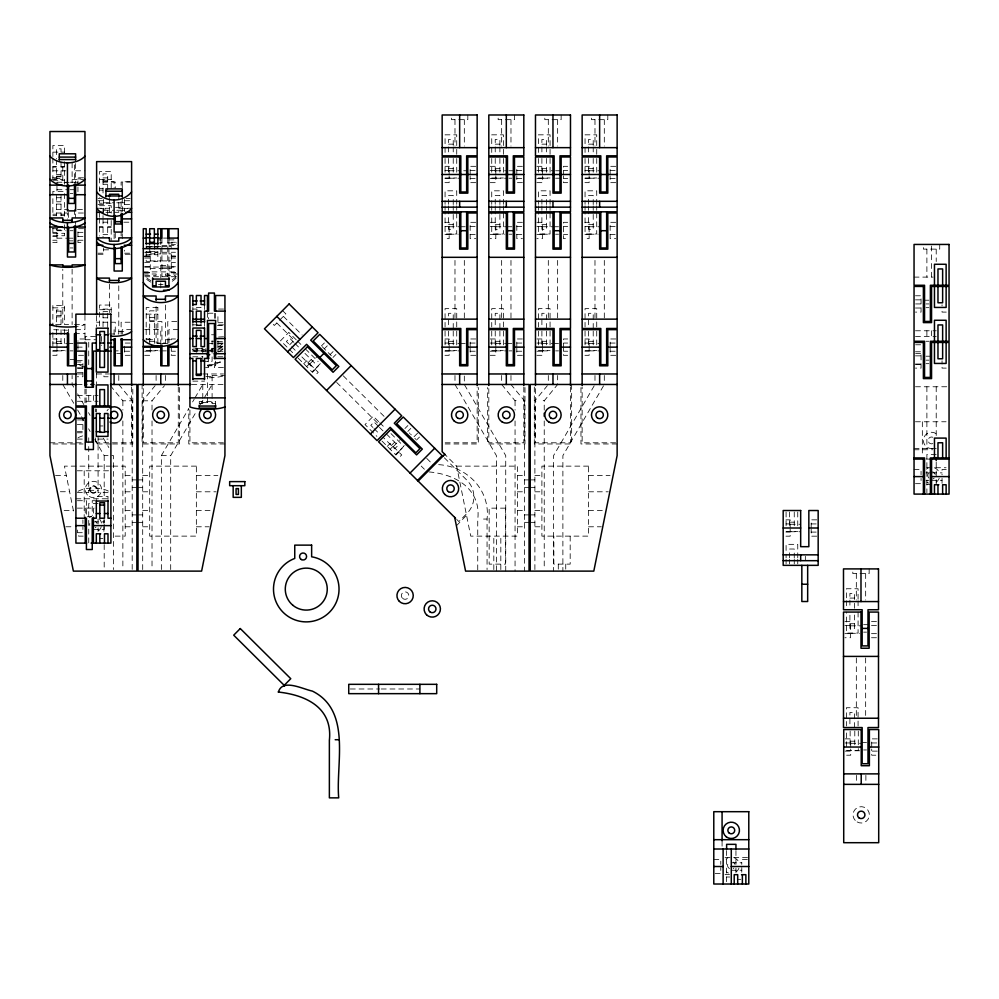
<?xml version="1.0" encoding="UTF-8"?>
<svg xmlns="http://www.w3.org/2000/svg" width="999" height="999" viewBox="0 0 999 999"><rect width="100%" height="100%" fill="white"/><g stroke="black" fill="none" stroke-linecap="round" stroke-linejoin="round"><path stroke-width="0.75" stroke-dasharray="5 3.75" d="M493.818 569.592L493.818 536.126M500.824 569.592L500.824 536.126M161.363 569.555L161.363 455.631L188.711 408.641M192.607 401.923L194.181 399.238M194.955 397.889L202.772 384.465M170.692 569.555L170.692 455.631L196.478 411.326M200.387 404.607L203.509 399.238M204.296 397.889L212.1 384.465M594.193 385.814L553.558 455.631L553.558 571.116M603.521 385.814L562.887 455.631L562.887 571.116M142.695 569.567L142.695 400.799L155.145 385.639M152.023 410.089L152.023 400.799L164.485 385.639M534.89 569.567L534.89 400.799L547.352 385.639M544.23 410.089L544.23 400.799L557.642 384.465L557.642 375.474M456.393 525.824L466.533 515.234M289.673 344.792L292.957 341.483M303.684 363.798L306.643 360.814L318.231 372.327L314.285 376.298M321.428 345.916L324.388 342.944M307.879 362.874L311.164 359.565M306.581 366.67L309.54 363.698M324.325 348.801L327.285 345.816M309.79 363.948L317.183 356.493M320.254 363.661L312.038 371.94L297.14 357.142M315.085 369.205L320.367 363.886M312.375 372.427L315.334 369.455M330.12 354.545L333.079 351.573M333.017 357.43L335.976 354.445M387.187 446.416L390.147 443.431L401.735 454.945L398.776 457.929M404.932 428.534L407.892 425.562M391.383 445.492L394.68 442.182M390.085 449.288L393.044 446.316M407.829 431.418L410.789 428.434M393.294 446.565L400.686 439.11M398.589 451.823L404.92 445.429M395.879 455.044L398.838 452.072M417.57 433.191L413.623 437.162L411.7 435.252M416.521 440.047L419.48 437.062M501.648 384.465L515.059 400.799L516.083 400.437M523.376 401.173L524.4 400.799L510.976 384.465L510.976 375.474M448.563 144.156L453.234 144.156M495.229 144.156L499.9 144.156M541.895 144.156L546.565 144.156M588.561 144.156L593.219 144.156M52.872 152.135L64.535 152.135M444.955 166.321L449.15 166.321L449.15 174.488M475.749 166.321L470.154 166.321L470.154 174.488M490.209 166.321L495.816 166.321L495.816 174.488M522.415 166.321L516.808 166.321L516.808 174.488M536.875 166.321L542.482 166.321L542.482 174.488M567.682 166.321L563.473 166.321L563.473 174.488M584.939 166.321L589.135 166.321L589.135 174.488M615.734 166.321L610.139 166.321L610.139 174.488M52.872 166.721L56.369 166.721M61.026 166.721L64.535 166.721M52.872 166.995L56.369 166.995M61.026 166.995L64.535 166.995M448.563 168.656L453.234 168.656M495.229 168.656L499.9 168.656M541.895 168.656L546.565 168.656M588.561 168.656L593.219 168.656M444.955 170.404L449.15 170.404M470.154 170.404L475.749 170.404M490.209 170.404L495.816 170.404M516.808 170.404L522.415 170.404M536.875 170.404L542.482 170.404M563.473 170.404L567.682 170.404M584.939 170.404L589.135 170.404M610.139 170.404L615.734 170.404M52.872 170.804L65.996 170.804M75.612 170.804L84.952 170.804M449.15 170.754L459.652 170.754M463.736 170.754L466.645 170.754M495.816 170.754L506.318 170.754M508.941 170.754L513.311 170.754M542.482 170.754L552.971 170.754M555.606 170.754L559.977 170.754M589.135 170.754L599.637 170.754M56.369 174.5L61.026 174.5M56.369 176.199L61.026 176.199M56.369 176.823L61.026 176.823M52.747 177.797L56.955 177.797L56.955 184.553M83.541 177.797L77.947 177.797L77.947 184.553M103.034 177.897L107.692 177.897M445.067 177.984L456.73 177.984M491.733 177.984L503.396 177.984M538.399 177.984L550.062 177.984M585.052 177.984L596.728 177.984M449.15 178.222L459.652 178.222M495.816 178.222L506.318 178.222M508.941 178.222L511.85 178.222M542.482 178.222L549.974 178.222M555.606 178.222L559.977 178.222M589.135 178.222L599.637 178.222M444.955 178.571L449.15 178.571M470.154 178.571L475.749 178.571M490.209 178.571L495.816 178.571M516.808 178.571L522.415 178.571M536.875 178.571L542.482 178.571M563.473 178.571L567.682 178.571M584.939 178.571L589.135 178.571M610.139 178.571L615.734 178.571M54.146 178.896L56.955 178.896M77.947 178.896L80.744 178.896M51.374 179.358L62.787 179.358M72.115 179.358L83.516 179.358M99.525 179.608L111.201 179.608M52.872 180.245L64.535 180.245M103.034 180.232L107.692 180.232M103.034 181.768L107.692 181.768M111.201 181.768L114.111 181.768L114.111 187.949M130.057 181.768L122.278 181.768L122.278 187.949M103.034 182.03L107.692 182.03M111.201 182.03L115.272 182.03L115.272 188.049M131.606 182.03L121.116 182.03L121.116 188.049M56.955 182.23L67.445 182.23M70.067 182.23L74.45 182.23M75.612 182.23L77.947 182.23M69.006 182.667L62.787 182.667L62.787 162.862M444.955 182.655L449.15 182.655L449.15 175.849M475.749 182.655L470.154 182.655L470.154 175.849M490.209 182.655L495.816 182.655L495.816 175.849M522.415 182.655L516.808 182.655L516.808 175.849M536.875 182.655L542.482 182.655L542.482 175.849M567.682 182.655L563.473 182.655L563.473 175.849M584.939 182.655L589.135 182.655L589.135 175.849M615.734 182.655L610.139 182.655L610.139 175.849M103.034 184.278L107.692 184.278M99.525 188.361L103.034 188.361M56.955 189.698L67.445 189.698M70.067 189.698L74.45 189.698M99.525 190.11L103.034 190.11M70.167 193.381L72.89 193.381M56.369 197.727L61.026 197.727M98.014 198.626L102.21 198.626M126.011 198.626L130.207 198.626M98.014 200.737L103.609 200.737M124.613 200.737L130.207 200.737M56.369 201.773L61.026 201.773M103.609 202.785L114.111 202.785M116.733 202.785L121.116 202.785M122.278 202.785L124.613 202.785M111.201 203.209L99.525 203.209L99.525 197.278M56.369 204.108L61.026 204.108M98.014 204.395L103.609 204.395M124.613 204.395L130.207 204.395M99.525 205.694L111.201 205.694L111.201 213.112M115.472 207.342L122.278 207.342M96.616 208.254L109.44 208.254M118.781 208.254L131.606 208.254M100.812 208.629L103.609 208.629M124.613 208.629L127.41 208.629M56.369 209.54L61.026 209.54M64.535 209.54L68.619 209.54M77.447 209.54L83.441 209.54M103.609 210.252L114.111 210.252M116.733 210.252L121.116 210.252M122.278 210.252L124.613 210.252M105.944 212.337L118.781 212.3L118.781 198.302M56.369 213.024L61.026 213.024M64.535 213.024L67.445 213.024L67.445 219.093M83.392 213.024L75.612 213.024L75.612 217.557M52.872 214.211L56.369 214.211M61.026 214.211L64.535 214.211M52.872 215.434L56.369 215.434M61.026 215.434L64.535 215.434M103.034 222.203L107.692 222.203M123.839 222.203L130.057 222.203M444.955 222.315L449.15 222.315L449.15 238.649L444.955 238.649M475.749 222.315L470.154 222.315L470.154 238.649L475.749 238.649M490.209 222.315L495.816 222.315L495.816 238.649L490.209 238.649M522.415 222.315L516.808 222.315L516.808 238.649L522.415 238.649M536.875 222.315L542.482 222.315L542.482 238.649L536.875 238.649M567.682 222.315L563.473 222.315L563.473 238.649L567.682 238.649M584.939 222.315L589.135 222.315L589.135 238.649L584.939 238.649M615.734 222.315L610.139 222.315L610.139 238.649L615.734 238.649M448.563 224.65L453.234 224.65M495.229 224.65L499.9 224.65M541.895 224.65L546.565 224.65M588.561 224.65L593.219 224.65M444.955 226.398L449.15 226.398M470.154 226.398L475.749 226.398M490.209 226.398L495.816 226.398M516.808 226.398L522.415 226.398M536.875 226.398L542.482 226.398M563.473 226.398L567.682 226.398M584.939 226.398L589.135 226.398M610.139 226.398L615.734 226.398M99.525 226.873L103.034 226.873M107.692 226.873L111.201 226.873M449.15 226.748L459.652 226.748M460.814 226.748L465.197 226.748M495.816 226.748L506.318 226.748M507.48 226.748L511.85 226.748M542.482 226.748L552.971 226.748M554.145 226.748L558.516 226.748M589.135 226.748L599.637 226.748M99.525 227.135L103.034 227.135M107.692 227.135L111.201 227.135M52.747 228.684L59.478 228.796M83.541 228.684L77.947 228.684L77.947 242.62L83.541 242.62M61.026 230.007L56.369 230.007L56.369 225.499M56.955 230.719L65.946 230.719M70.067 230.719L72.989 230.719M52.747 232.342L56.955 232.342M77.947 232.342L83.541 232.342M52.872 233.304L64.535 233.304M449.15 234.216L458.154 234.216M495.816 234.216L504.82 234.216M508.941 234.216L511.85 234.216M542.482 234.216L549.974 234.216M555.606 234.216L558.516 234.216M589.135 234.216L598.139 234.216M444.955 234.565L449.15 234.565M470.154 234.565L475.749 234.565M490.209 234.565L495.816 234.565M516.808 234.565L522.415 234.565M536.875 234.565L542.482 234.565M563.473 234.565L567.682 234.565M584.939 234.565L589.135 234.565M610.139 234.565L615.734 234.565M103.034 234.64L107.692 234.64M52.747 236.563L56.955 236.563M77.947 236.563L83.541 236.563M163.499 238.087L168.943 238.087M56.955 238.187L67.445 238.187M68.619 238.187L72.989 238.187M157.854 239.897L160.777 239.897M168.943 239.897L176.723 239.897M52.747 240.235L56.955 240.235M77.947 240.235L83.541 240.235M68.619 240.859L72.989 240.859M175.474 242.27L171.279 242.27L171.279 246.079M52.747 242.62L56.955 242.62L56.955 228.684M159.216 242.919L161.938 242.919M167.77 242.919L176.773 242.919M171.279 244.38L175.474 244.38M161.938 245.629L167.77 245.629M168.943 245.629L178.272 245.629M160.777 246.428L146.191 246.491L149.688 246.503M161.938 246.428L167.77 246.428M168.943 246.428L171.279 246.428L171.279 247.44M154.358 246.503L157.854 246.503M149.688 246.815L154.358 246.815M146.191 247.103L149.688 247.103M154.358 247.103L157.854 247.103M70.167 247.952L72.89 247.952M103.609 249.837L111.114 249.837M149.688 251.448L154.358 251.448M146.191 251.935L149.688 251.935M154.358 251.935L157.854 251.935M144.68 252.272L150.275 252.272M161.938 252.272L167.77 252.272M171.279 252.272L175.474 252.272M146.191 252.535L157.854 252.535M98.014 253.184L103.609 253.184M124.613 253.184L130.207 253.184M150.275 253.883L160.777 253.883M161.938 253.883L167.77 253.883M168.943 253.883L171.279 253.883M98.014 254.27L103.609 254.27L103.609 248.227M130.207 254.27L124.613 254.27L124.613 250.187M146.191 254.745L157.854 254.745M144.68 255.931L150.275 255.931M171.279 255.931L175.474 255.931M144.68 256.481L150.275 256.481M171.279 256.481L175.474 256.481M144.68 256.755L150.275 256.755M171.279 256.755L175.474 256.755M144.68 258.042L150.275 258.042M171.279 258.042L175.474 258.042M150.275 260.914L160.777 260.914M161.938 260.914L167.77 260.914M168.943 260.914L171.279 260.914M144.68 262.537L150.275 262.537M171.279 262.537L175.474 262.537M160.777 265.472L168.943 265.472M144.68 266.758L150.275 266.758M171.279 266.758L175.474 266.758M144.73 267.058L160.777 267.058M161.938 267.058L167.77 267.058M168.943 267.058L176.723 267.058M150.275 268.381L160.777 268.381M161.938 268.381L167.77 268.381M168.943 268.381L171.279 268.381M143.282 271.89L176.773 271.89M144.68 272.54L150.275 272.54M171.279 272.54L175.474 272.54M144.68 272.814L150.275 272.814L150.275 251.011M175.474 272.814L171.279 272.814L171.279 251.011M143.282 274.001L156.106 274.001L156.106 278.509M178.272 274.001L165.447 274.001L165.447 278.509M144.705 275.512L156.106 275.512M165.447 275.512L175.424 275.512M144.83 276.723L176.773 276.723M914.048 277.11L933.103 277.11M915.459 295.779L921.053 295.779L921.053 312.1L915.459 312.1M915.459 299.862L921.053 299.862M924.55 300.212L928.933 300.212M915.608 303.933L921.827 303.933M926.011 303.933L928.933 303.933M196.353 307.542L201.024 307.542L201.024 304.533M926.011 307.667L928.933 307.667M52.872 307.842L64.535 307.842M915.459 308.017L921.053 308.017M192.745 309.053L196.94 309.053L196.94 309.877M223.539 309.053L217.932 309.053L217.932 309.877M99.525 309.715L111.201 309.715M56.369 311.139L61.026 311.139M103.034 311.426L107.692 311.426M946.253 312.1L942.045 312.1L942.045 309.715M212.974 313.211L208.604 313.211L208.604 318.806M146.191 314.148L157.854 314.148M56.369 315.647L61.026 315.647M56.369 316.858L61.026 316.858M149.688 317.445L154.358 317.445M103.034 317.794L107.692 317.794M149.688 320.741L154.358 320.741M149.688 321.566L154.358 321.566M157.854 321.566L161.938 321.566L161.938 346.316M176.773 321.566L167.77 321.566L167.77 347.14M96.616 322.227L99.525 322.227M103.034 322.227L107.692 322.227M111.201 322.227L115.272 322.227L115.272 335.352M130.107 322.227L121.116 322.227L121.116 334.153M217.932 322.714L223.539 322.714M55.657 324.625L62.787 324.625L62.787 269.168M68.619 324.575L64.535 324.575L64.535 305.419L52.872 305.419L52.872 324.575M74.45 324.575L84.952 324.625A21.066 5.457 0 0 1 77.36 326.398M192.745 324.837L196.94 324.837L196.94 324.013M223.539 324.837L217.932 324.837L217.932 313.311M196.353 325.037L201.024 325.037M196.353 325.399L201.024 325.399M217.432 325.399L223.439 325.399M75.612 329.645L84.952 329.645M131.606 329.645L122.278 329.645L122.278 334.166M144.73 329.645L160.777 329.645L160.777 344.705M178.272 329.645L168.943 329.645L168.943 343.206M217.158 329.645L223.376 329.645M915.484 330.769L936.213 330.769M118.781 331.643L127.335 331.643M74.45 333.641L84.952 333.641M109.44 333.978L118.781 333.978L118.781 284.216M211.526 334.765L214.435 334.765M95.629 336.426L85.24 336.426L85.24 340.759M915.484 336.601L936.213 336.601M223.539 336.775L217.932 337.05M52.747 338.973L56.955 338.973L56.955 347.14M84.952 338.973L77.947 338.973L77.947 341.358M146.079 338.973L150.275 338.973L150.275 343.057M175.474 338.973L171.279 338.973L171.279 343.057M444.955 338.973L449.15 338.973L449.15 347.14M475.749 338.973L470.154 338.973L470.154 347.14M490.209 338.973L495.816 338.973L495.816 347.14M522.415 338.973L516.808 338.973L516.808 347.14M536.875 338.973L542.482 338.973L542.482 347.14M567.682 338.973L563.473 338.973L563.473 347.14M584.939 338.973L589.135 338.973L589.135 347.14M615.734 338.973L610.139 338.973L610.139 347.14M85.24 339.722L95.629 339.722M147.552 339.71L156.106 339.71M165.447 339.71L174.001 339.71M56.369 341.308L61.026 341.308M149.688 341.308L154.358 341.308M211.526 341.208L214.435 341.208M448.563 341.308L453.234 341.308M495.229 341.308L499.9 341.308M541.895 341.308L546.565 341.308M588.561 341.308L593.219 341.308M926.011 341.271L928.933 341.271M217.432 341.433L223.439 341.433M52.747 343.057L56.955 343.057M130.207 343.057L124.613 343.057L124.613 347.14M217.932 343.057L223.539 343.057M444.955 343.057L449.15 343.057M470.154 343.057L475.749 343.057M490.209 343.057L495.816 343.057M516.808 343.057L522.415 343.057M536.875 343.057L542.482 343.057M563.473 343.057L567.682 343.057M584.939 343.057L589.135 343.057M610.139 343.057L615.734 343.057M56.955 343.406L67.445 343.406M68.619 343.406L72.989 343.406M157.78 343.406L160.777 343.406M161.938 343.406L167.77 343.406M208.604 343.406L212.974 343.406M449.15 343.406L459.652 343.406M460.814 343.406L465.197 343.406M495.816 343.406L506.318 343.406M507.48 343.406L511.85 343.406M542.482 343.406L552.971 343.406M554.145 343.406L558.516 343.406M589.135 343.406L599.637 343.406M217.807 343.768L223.514 343.768M915.608 344.78L921.827 344.78M217.807 346.678L223.514 346.678M77.173 347.14L84.952 347.14M217.158 347.14L223.376 347.14M196.94 348.676L205.944 348.676M211.526 348.676L214.435 348.676M192.745 349.026L196.94 349.026M217.932 349.026L223.539 349.026M52.872 350.637L64.535 350.637M146.191 350.637L157.854 350.637M192.857 350.637L205.881 350.724M207.442 350.724L215.609 350.761M445.067 350.637L456.73 350.637M491.733 350.637L503.396 350.637M538.399 350.637L550.062 350.637M585.052 350.637L596.728 350.637M56.955 350.874L65.946 350.874M70.067 350.874L72.989 350.874M115.272 350.874L118.194 350.874M150.275 350.874L159.278 350.874M161.938 350.874L166.321 350.874M196.94 350.874L207.442 350.874M208.604 350.874L212.974 350.874M449.15 350.874L459.652 350.874M495.816 350.874L506.318 350.874M508.941 350.874L511.85 350.874M542.482 350.874L549.974 350.874M555.606 350.874L558.516 350.874M589.135 350.874L599.637 350.874M52.747 351.223L56.955 351.223M124.613 351.223L130.207 351.223M144.68 351.223L150.275 351.223M171.279 351.223L175.474 351.223M192.745 351.223L196.94 351.223M217.932 351.223L223.539 351.223M444.955 351.223L449.15 351.223M470.154 351.223L475.749 351.223M490.209 351.223L495.816 351.223M516.808 351.223L522.415 351.223M536.875 351.223L542.482 351.223M563.473 351.223L567.682 351.223M584.939 351.223L589.135 351.223M610.139 351.223L615.734 351.223M915.459 351.773L921.053 351.773L921.053 368.107L915.459 368.107M116.733 353.546L121.116 353.546M915.608 353.534L921.827 353.534M52.747 355.307L56.955 355.307L56.955 347.989M83.541 355.307L77.947 355.307L77.947 352.909M130.207 355.307L124.613 355.307L124.613 347.989M144.68 355.307L150.275 355.307L150.275 347.989M175.474 355.307L171.279 355.307L171.279 347.989M444.955 355.307L449.15 355.307L449.15 347.989M475.749 355.307L470.154 355.307L470.154 347.989M490.209 355.307L495.816 355.307L495.816 347.989M522.415 355.307L516.808 355.307L516.808 347.989M536.875 355.307L542.482 355.307L542.482 347.989M567.682 355.307L563.473 355.307L563.473 347.989M584.939 355.307L589.135 355.307L589.135 347.989M615.734 355.307L610.139 355.307L610.139 347.989M915.459 355.856L921.053 355.856M926.011 356.206L930.381 356.206M192.795 356.793L202.772 356.793M217.807 356.793L223.514 356.793M70.067 359.515L74.45 359.515M926.011 360.164L928.933 360.164M77.31 360.439L82.905 360.439L82.905 376.76L77.31 376.76M202.772 361.301L212.1 361.301L212.1 340.796M75.912 362L83.029 362M215.609 362.437L223.376 362.437M926.011 363.673L928.933 363.673M915.459 364.023L921.053 364.023M77.31 364.523L82.905 364.523M208.604 364.635L214.435 364.635M915.608 364.623L923.388 364.623M205.494 367.495L208.604 367.495L208.604 358.441M223.439 367.495L214.435 367.495L214.435 358.441M77.41 367.769L83.404 367.769M946.253 368.107L942.045 368.107L942.045 365.709M77.46 368.606L83.679 368.606M77.31 372.677L82.905 372.677M77.36 373.963L83.516 373.963M96.616 373.963L109.44 373.963M202.772 373.963L223.514 373.963M212.1 375.387L224.937 375.387M108.104 376.76L103.908 376.76L103.908 372.677M205.881 376.598L212.1 376.598M192.857 381.143L204.52 381.143M77.073 384.465L87.2 384.465M191.783 384.465L224.937 384.465M915.484 386.763L946.915 386.763M77.335 395.429L98.077 395.429M110.402 385.639L122.865 400.799L132.193 400.799L132.193 569.567M142.695 400.799L152.023 400.799M77.335 401.261L98.077 401.261M202.772 402.435L212.1 402.435M199.276 403.646L202.772 403.646L202.772 381.106M215.609 403.646L212.1 403.646L212.1 373.963M77.46 419.905L85.24 419.905M915.434 421.765L946.078 421.765M77.31 424.6L82.905 424.6M99.825 425.961L102.934 425.961M77.31 431.668L82.905 431.668M77.31 432.767L82.905 432.767L82.905 418.943M77.335 439.085L83.029 439.085M98.077 439.085L108.054 439.085M49.95 442.794L84.952 442.794M223.414 442.794L189.935 442.794L189.935 409.028M445.192 442.794L477.147 442.794L477.147 386.988M615.621 442.794L582.142 442.794L582.142 386.988M52.959 443.968L83.104 443.968M111.001 443.968L95.442 443.968L95.442 437.862M112.562 443.968L132.78 443.968L132.78 384.465M224.937 443.968L188.774 443.968L188.774 408.878M445.167 443.968L478.321 443.968L478.321 387.525M617.132 443.968L580.968 443.968L580.968 384.465M914.048 448.588L936.213 448.588M914.048 449.762L932.729 449.762M936.213 454.433L926.885 454.433L926.885 492.694M94.818 439.523L104.196 455.631L113.524 455.631L113.524 569.555M161.363 455.631L170.692 455.631M926.11 459.09L928.833 459.09M111.176 466.133L64.448 466.133L73.764 512.437M112.737 466.133L125.2 466.133L125.2 536.126L112.75 536.126M456.643 466.133L517.395 466.133L517.395 536.126L470.729 536.126L456.643 466.133L444.78 454.308M926.797 467.732L946.078 467.732M914.048 469.518L921.053 469.518L921.053 474.825M946.253 469.518L942.045 469.518L942.045 474.825M77.285 470.791L109.378 470.791M926.011 472.864L930.381 472.864M931.555 472.864L942.045 472.864M55.532 475.524L66.334 475.524M125.2 475.462L132.193 475.462M142.695 475.462L149.688 475.462M196.353 475.462L217.857 475.462M517.395 475.462L524.4 475.462M534.89 475.462L541.895 475.462M588.561 475.462L610.064 475.462M132.193 479.895L136.863 479.895M138.024 479.895L142.695 479.895M524.4 479.895L529.058 479.895M530.232 479.895L534.89 479.895M926.011 480.319L928.933 480.319M931.555 480.319L942.045 480.319M915.459 483.666L921.053 483.666L921.053 478.359M926.797 484.527L929.757 484.527M132.193 487.362L136.863 487.362M138.024 487.362L142.695 487.362M524.4 487.362L529.058 487.362M530.232 487.362L534.89 487.362M88.736 490.297L98.077 490.297M60.352 491.733L69.593 491.733M125.2 491.795L132.193 491.795M142.695 491.795L149.688 491.795M196.353 491.795L216.109 491.795M517.395 491.795L524.4 491.795M534.89 491.795L541.895 491.795M588.561 491.795L608.316 491.795M77.335 492.632L88.736 492.632L88.736 436.75M108.054 492.632L98.077 492.632L98.077 436.75M75.912 498.788L110.901 498.788M77.41 500.711L86.401 500.711L86.401 515.584M95.355 500.711L92.233 500.711L92.233 515.584M98.077 503.459L88.736 503.459L88.736 543.119M77.335 508.129L94.955 508.129M64.148 510.477L73.377 510.477M125.2 510.464L132.193 510.464M142.695 510.464L149.688 510.464M196.353 510.464L212.4 510.464M517.395 510.464L524.4 510.464M534.89 510.464L541.895 510.464M588.561 510.464L604.607 510.464M132.193 514.897L136.863 514.897M138.024 514.897L142.695 514.897M524.4 514.897L529.058 514.897M530.232 514.897L534.89 514.897M87.163 516.758L91.608 516.758M483.541 519.055L487.062 519.055L487.062 569.592M785.976 519.842L790.172 519.842L790.172 528.009M816.77 519.842L811.176 519.842L811.176 528.009M93.406 521.89L103.908 521.89M789.585 522.177L794.255 522.177M132.193 522.352L136.863 522.352M138.024 522.352L142.695 522.352M524.4 522.352L529.058 522.352M530.232 522.352L534.89 522.352M785.976 523.926L790.172 523.926M811.176 523.926L816.77 523.926M790.172 524.275L800.674 524.275M65.909 526.773L73.576 526.773M125.2 526.785L132.193 526.785M142.695 526.785L149.688 526.785M196.353 526.785L209.141 526.785M517.395 526.785L524.4 526.785M534.89 526.785L541.895 526.785M588.561 526.785L601.348 526.785M93.406 529.358L103.908 529.358M786.088 531.518L797.751 531.518M790.172 531.743L800.674 531.743M785.976 532.092L790.172 532.092M811.176 532.092L816.77 532.092M77.31 532.692L82.905 532.692L82.905 526.698M83.192 536.126L78.534 536.126L77.31 530.032M785.976 536.176L790.172 536.176L790.172 529.095M816.77 536.176L811.176 536.176L811.176 529.095M99.825 538.461L102.934 538.461M849.912 598.076L854.57 598.076M844.892 621.403L850.486 621.403L850.486 637.737L844.892 637.737M871.49 621.403L877.085 621.403M849.912 623.738L854.57 623.738M863.611 624.675L867.994 624.675M844.892 625.486L850.486 625.486M871.49 625.486L877.085 625.486M850.486 625.836L860.988 625.836M863.611 632.142L866.533 632.142M850.486 633.304L859.49 633.304M844.892 633.653L850.486 633.653M871.49 633.653L877.085 633.653M871.49 637.737L877.085 637.737M350.287 688.985L379.67 688.985M381.218 688.985L419.892 688.985M845.117 738.873L850.711 738.873L850.711 748.401M877.309 738.873L871.715 738.873L871.715 748.401M850.137 741.208L854.794 741.208M862.162 742.494L866.533 742.494M845.117 742.956L850.711 742.956M871.715 742.956L877.309 742.956M850.711 743.306L861.213 743.306M863.611 749.962L866.533 749.962M859.714 750.773L850.711 750.773L850.711 749M845.117 751.123L850.711 751.123L850.711 755.207L845.117 755.207M877.309 751.123L871.715 751.123L871.715 755.207L877.309 755.207M725.037 857.641L748.788 857.641M713.786 859.44L720.791 859.44L720.791 864.397M747.389 859.44L741.782 859.44L741.782 864.397M731.28 862.786L741.782 862.786M731.28 870.241L741.782 870.241M715.184 873.588L720.791 873.588L720.791 867.594M725.037 874.45L729.495 874.45M726.623 877.01L729.732 877.01M737.699 879.345L740.808 879.345M438.648 464.647C466.883 466.271 490.447 489.872 487.05 519.055M428.996 471.928C455.919 474.225 481.456 489.06 477.734 519.667L477.734 571.116M543.206 400.437L544.23 400.799M534.89 400.799L535.926 401.173M444.318 457.779L466.983 480.294A23.327 23.327 0 0 1 467.095 513.286L458.878 521.565L456.68 519.38M409.34 432.904L409.965 433.529M410.651 434.203L411.338 434.89M414.835 438.361L415.746 439.273M322.215 346.69L327.997 352.435M328.196 352.635L331.331 355.744M282.542 310.589L285.851 313.873L274.338 325.462L271.029 322.178M426.723 458.391L433.104 464.735M283.391 316.358L302.148 334.99M343.256 375.811L386.026 418.294M390.996 433.591L403.758 446.278L395.542 454.557L380.644 439.76M296.253 339.822L288.798 332.417L280.582 340.696L288.037 348.102M297.315 340.871L302.635 346.166M305.357 348.863L318.132 361.551M378.646 421.64L373.239 416.271L365.01 424.55L376.923 436.376M379.732 422.714L385.139 428.096M421.216 466.071L424.4 469.243M276.81 322.977L294.468 340.509M336.675 382.43L378.359 423.826M386.401 433.966L397.989 445.467L394.692 448.776L383.104 437.275M293.868 342.382L289.648 338.199L286.363 341.508L290.572 345.691M294.917 343.419L300.2 348.676M304.957 353.396L314.485 362.849L311.188 366.171L299.6 354.657M378.384 426.311L374.076 422.04L370.791 425.349L373.002 427.547M379.458 427.385L384.84 432.729M291.633 346.74L295.879 350.961M374.013 428.559L379.42 433.928M289.098 349.151L293.356 353.384M118.781 384.465L132.193 400.799M454.982 384.465L496.403 455.631L496.403 571.116M73.676 387.15L72.115 384.465L72.115 375.474M77.585 393.868L83.841 404.607M88.524 412.662L90.085 415.347M103.372 438.174L108.841 447.577M62.787 384.465L73.726 403.271M77.635 409.977L80.757 415.347M81.531 416.695L83.879 420.716M88.574 428.771L90.135 431.456M942.045 304.795L942.045 305.906M942.045 360.789L942.045 364.023M942.045 478.359L942.045 483.666M939.722 244.443L939.722 249.113L923.388 249.113L923.388 244.443M936.213 249.113L936.213 261.551M936.213 386.763L936.213 436.226M936.213 462.2L936.213 483.978M931.555 246.004L931.555 277.11M931.555 330.769L931.555 336.601M926.885 249.113L926.885 277.11M926.885 330.769L926.885 336.601M926.885 386.763L926.885 448.588M922.339 421.765L922.339 455.744M871.715 749L871.715 750.773M869.155 568.906L869.155 573.576L852.821 573.576L852.821 568.906M865.883 775.374L865.883 784.365M865.658 573.576L865.658 600.024M865.658 657.954L865.658 718.231M858.291 731.043L858.291 750.536L846.628 750.536L846.628 731.043M858.079 599.238L858.079 588.748L846.403 588.748L846.403 599.238M858.079 600.736L858.079 608.241M858.079 612.075L858.079 633.066L846.403 633.066L846.403 612.075M858.079 726.036L858.079 707.729L846.403 707.729L846.403 726.036M856.543 775.374L856.543 782.866M856.33 573.576L856.33 600.024M856.33 657.954L856.33 716.683M854.794 731.031L854.794 745.878M854.57 608.279L854.57 593.406L849.912 593.406L849.912 608.279M854.57 614.984L854.57 628.408L849.912 628.408L849.912 612.075M854.57 727.559L854.57 712.399L849.912 712.399L849.912 726.061M850.137 731.031L850.137 745.878M846.403 600.736L846.403 608.241M805.344 556.306L805.344 560.676M797.751 512.012L797.751 528.508M797.751 557.842L797.751 544.343L786.088 544.343L786.088 557.842M797.751 559.34L797.751 563.848M794.255 511.975L794.255 526.848M794.255 558.054L794.255 549.013L789.585 549.013L789.585 557.917M794.255 559.403L794.255 563.886M789.585 511.975L789.585 525.362M789.585 559.403L789.585 563.886M786.088 512.012L786.088 528.508M786.088 559.34L786.088 563.848M741.782 867.594L741.782 872.289M735.951 850.574L735.951 872.339M726.623 850.574L726.623 881.68M722.077 841.183L722.077 847.164M607.804 114.985L607.804 119.655L591.47 119.655L591.47 114.985M604.308 119.655L604.308 146.104M604.308 260.402L604.308 319.143M604.308 375.474L604.308 384.465M596.728 154.321L596.728 134.828L585.052 134.828L585.052 154.321M596.728 158.491L596.728 174.987M596.728 204.32L596.728 190.821L585.052 190.821L585.052 204.32M596.728 205.819L596.728 210.314M596.728 212.987L596.728 233.978L585.052 233.978L585.052 212.987M596.728 326.948L596.728 308.641L585.052 308.641L585.052 326.948M596.728 331.144L596.728 347.64M594.979 119.655L594.979 146.104M594.979 260.402L594.979 317.595M594.979 375.474L594.979 381.468M593.219 145.429L593.219 139.485L588.561 139.485L588.561 145.429M593.219 146.915L593.219 154.333M593.219 158.441L593.219 173.314M593.219 204.52L593.219 195.479L588.561 195.479L588.561 204.395M593.219 205.881L593.219 210.352M593.219 214.435L593.219 229.308L588.561 229.308L588.561 212.987M593.219 328.471L593.219 313.311L588.561 313.311L588.561 326.973M593.219 331.094L593.219 345.966M588.561 146.915L588.561 154.333M588.561 158.441L588.561 171.828M588.561 205.881L588.561 210.352M588.561 331.094L588.561 344.493M585.052 158.491L585.052 174.987M585.052 205.819L585.052 210.314M585.052 331.144L585.052 347.64M571.64 384.465L571.64 443.968L534.315 443.968L534.315 384.465M570.479 386.988L570.479 442.794L535.476 442.794L535.476 386.988M570.179 536.126L570.179 564.123L553.846 564.123L553.846 536.126M565.734 564.123L565.734 569.717M561.138 114.985L561.138 119.655L544.805 119.655L544.805 114.985M558.291 564.123L558.291 571.116M557.642 119.655L557.642 146.104M557.642 260.402L557.642 319.143M550.062 154.321L550.062 134.828L538.399 134.828L538.399 154.321M550.062 158.491L550.062 174.987M550.062 204.32L550.062 190.821L538.399 190.821L538.399 204.32M550.062 205.819L550.062 210.314M550.062 212.987L550.062 233.978L538.399 233.978L538.399 212.987M550.062 326.948L550.062 308.641L538.399 308.641L538.399 326.948M550.062 331.144L550.062 347.64M548.314 119.655L548.314 146.104M548.314 260.402L548.314 317.595M548.314 375.474L548.314 381.468M546.565 145.429L546.565 139.485L541.895 139.485L541.895 145.429M546.565 146.915L546.565 154.333M546.565 158.441L546.565 173.314M546.565 204.52L546.565 195.479L541.895 195.479L541.895 204.395M546.565 205.881L546.565 210.352M546.565 214.435L546.565 229.308L541.895 229.308L541.895 212.987M546.565 328.471L546.565 313.311L541.895 313.311L541.895 326.973M546.565 331.094L546.565 345.966M544.23 420.929L544.23 569.567M541.895 146.915L541.895 154.333M541.895 158.441L541.895 171.828M541.895 205.881L541.895 210.352M541.895 331.094L541.895 344.493M538.399 158.491L538.399 174.987M538.399 205.819L538.399 210.314M538.399 331.144L538.399 347.64M524.975 387.525L524.975 443.968L487.649 443.968L487.649 387.525M524.4 400.799L524.4 571.116M523.813 386.988L523.813 442.794L488.811 442.794L488.811 386.988M515.059 400.799L515.059 410.089M515.059 420.929L515.059 571.116M514.485 114.985L514.485 119.655L498.151 119.655L498.151 114.985M510.976 119.655L510.976 146.104M510.976 260.402L510.976 319.143M505.731 571.116L505.731 455.631L464.323 384.465L464.323 375.474M503.396 154.321L503.396 134.828L491.733 134.828L491.733 154.321M503.396 158.491L503.396 174.987M503.396 204.32L503.396 190.821L491.733 190.821L491.733 204.32M503.396 205.819L503.396 210.314M503.396 212.987L503.396 233.978L491.733 233.978L491.733 212.987M503.396 326.948L503.396 308.641L491.733 308.641L491.733 326.948M503.396 331.144L503.396 347.64M501.648 119.655L501.648 146.104M501.648 260.402L501.648 317.595M501.648 375.474L501.648 381.468M499.9 145.429L499.9 139.485L495.229 139.485L495.229 145.429M499.9 146.915L499.9 154.333M499.9 158.441L499.9 173.314M499.9 204.52L499.9 195.479L495.229 195.479L495.229 204.395M499.9 205.881L499.9 210.352M499.9 214.435L499.9 229.308L495.229 229.308L495.229 212.987M499.9 328.471L499.9 313.311L495.229 313.311L495.229 326.973M499.9 331.094L499.9 345.966M495.229 146.915L495.229 154.333M495.229 158.441L495.229 171.828M495.229 205.881L495.229 210.352M495.229 331.094L495.229 344.493M491.733 158.491L491.733 174.987M491.733 205.819L491.733 210.314M491.733 331.144L491.733 347.64M467.819 114.985L467.819 119.655L451.486 119.655L451.486 114.985M464.323 119.655L464.323 146.104M464.323 260.402L464.323 319.143M456.73 154.321L456.73 134.828L445.067 134.828L445.067 154.321M456.73 158.491L456.73 174.987M456.73 204.32L456.73 190.821L445.067 190.821L445.067 204.32M456.73 205.819L456.73 210.314M456.73 212.987L456.73 233.978L445.067 233.978L445.067 212.987M456.73 326.948L456.73 308.641L445.067 308.641L445.067 326.948M456.73 331.144L456.73 347.64M454.982 119.655L454.982 146.104M454.982 260.402L454.982 317.595M454.982 375.474L454.982 381.468M453.234 145.429L453.234 139.485L448.563 139.485L448.563 145.429M453.234 146.915L453.234 154.333M453.234 158.441L453.234 173.314M453.234 204.52L453.234 195.479L448.563 195.479L448.563 204.395M453.234 205.881L453.234 210.352M453.234 214.435L453.234 229.308L448.563 229.308L448.563 212.987M453.234 328.471L453.234 313.311L448.563 313.311L448.563 326.973M453.234 331.094L453.234 345.966M448.563 146.915L448.563 154.333M448.563 158.441L448.563 171.828M448.563 205.881L448.563 210.352M448.563 331.094L448.563 344.493M445.067 158.491L445.067 174.987M445.067 205.819L445.067 210.314M445.067 331.144L445.067 347.64M217.932 340.859L217.932 352.01M215.609 313.311L215.609 318.706M215.609 361.139L215.609 365.809L207.442 365.809L207.442 361.139M215.609 406.031L215.609 401.523L199.276 401.523L199.276 406.031M214.435 313.336L214.435 321.253M207.442 312.412L207.442 318.706M207.442 373.963L207.442 395.829M207.442 397.34L207.442 404.845M204.52 304.533L204.52 309.965M204.52 322.839L204.52 326.286M202.772 347.802L202.772 359.852M201.024 320.991L201.024 325.986M196.94 347.989L196.94 352.01M196.353 322.789L196.353 325.986M192.857 306.955L192.857 309.965M192.857 322.839L192.857 326.286M179.445 387.525L179.445 443.968L142.108 443.968L142.108 384.465M178.272 386.988L178.272 442.794L143.282 442.794L143.282 386.988M168.943 239.485L168.943 277.847M167.77 238.087L167.77 276.86M165.447 305.045L165.447 343.019L156.106 343.019L156.106 305.045M165.447 375.474L165.447 384.465M161.938 238.087L161.938 276.86M160.777 239.485L160.777 277.847M160.777 282.892L160.777 290.06M157.854 242.919L157.854 261.351L146.191 261.351L146.191 245.841M157.854 329.645L157.854 347.64M156.106 375.474L156.106 381.468M154.358 244.405L154.358 254.745M154.358 329.645L154.358 345.966M152.023 420.929L152.023 569.567M150.275 246.428L150.275 247.44M149.688 245.617L149.688 254.745M149.688 329.645L149.688 344.493M146.191 329.645L146.191 340.135M131.606 386.988L131.606 442.794L96.616 442.794L96.616 438.149M124.613 199.438L124.613 211.513M122.865 400.799L122.865 410.089M122.865 420.929L122.865 569.567M122.278 197.765L122.278 211.975M122.278 233.741L122.278 241.583M121.116 201.623L121.116 212.337M121.116 232.917L121.116 236.001M118.781 375.474L118.781 381.468M115.272 232.917L115.272 240.097M114.111 233.741L114.111 240.172M114.111 329.645L114.111 334.765M111.201 188.361L111.201 171.528L99.525 171.528L99.525 191.333M111.201 220.542L111.201 240.509M111.201 312.575L111.201 305.045L99.525 305.045L99.525 326.885M109.44 198.302L109.44 212.3M109.44 284.216L109.44 312.55M107.992 499.475L107.992 496.366L96.316 496.366L96.316 499.475M107.692 190.11L107.692 173.863L103.034 173.863L103.034 196.616M107.692 215.584L107.692 208.991L103.034 208.991L103.034 212.287M107.692 218.893L107.692 236.351M107.692 326.885L107.692 309.091L103.034 309.091L103.034 326.885M104.196 455.631L104.196 499.325M104.196 519.617L104.196 522.739M104.196 524.3L104.196 532.105M104.196 544.592L104.196 569.555M103.908 519.855L103.908 523.513M103.908 526.698L103.908 531.393M103.609 199.438L103.609 214.398M103.034 215.584L103.034 217.794M103.034 218.893L103.034 236.975M101.573 336.426L101.573 345.504M99.525 212.287L99.525 217.57M99.525 218.232L99.525 235.964M98.077 519.018L98.077 531.456M96.616 316.071L96.616 326.598M96.616 373.039L96.616 383.891M96.616 409.028L96.616 412.1M95.442 408.878L95.442 411.925M93.406 395.429L93.406 401.261M93.406 508.129L93.406 516.87M88.736 342.207L88.736 365.297M88.736 395.429L88.736 401.261M86.114 389.048L86.114 404.295M85.24 508.129L85.24 515.734M84.952 315.284L84.952 342.607M84.952 389.073L84.952 404.42M84.191 470.791L84.191 516.758M82.905 519.855L82.905 523.513M77.947 187.038L77.947 191.733M77.947 344.418L77.947 351.223M75.612 163.511L75.612 182.942M75.612 222.078L75.612 224.5M74.45 164.897L74.45 182.954M74.45 209.54L74.45 215.509M72.115 162.862L72.115 182.667M72.115 269.168L72.115 324.625M68.619 212.462L68.619 218.494M68.619 329.108L68.619 333.641M67.445 330.232L52.872 329.645L52.872 347.64M64.535 152.972L64.535 145.542L52.872 145.542L52.872 156.593M64.535 161.713L64.535 184.915M64.535 216.146L64.535 191.358L52.872 191.358L52.872 216.146M64.535 224.8L64.535 235.727L52.872 235.727L52.872 227.922M64.535 329.645L64.535 347.64M62.787 375.474L62.787 381.468M61.026 152.135L61.026 148.839L56.369 148.839L56.369 158.941M61.026 162.063L61.026 178.534L56.369 178.534L56.369 160.389M61.026 195.392L61.026 215.896M61.026 324.575L61.026 309.927L56.369 309.927L56.369 326.998M61.026 329.645L61.026 345.966M56.955 185.964L56.955 193.032M56.369 195.392L56.369 215.896M56.369 329.645L56.369 345.966M52.872 158.079L52.872 178.846M738.948 868.156A8.167 8.167 0 0 1 734.715 872.751M728.471 873.014A8.167 8.167 0 0 1 726.585 872.027M726.048 859.078A8.167 8.167 0 0 1 727.859 857.941M734.103 857.679A8.167 8.167 0 0 1 739.335 863.948M733.928 867.981A3.734 3.734 0 0 1 733.154 868.581M729.42 868.581A3.734 3.734 0 0 1 729.42 862.112M733.154 862.112A3.734 3.734 0 0 1 734.889 864.385M932.854 443.606A3.434 3.434 0 0 1 928.121 440.422A3.434 3.434 0 0 1 932.879 437.262M939.222 478.234A8.167 8.167 0 0 1 932.954 483.466M928.745 483.091A8.167 8.167 0 0 1 926.847 482.105M926.323 469.155A8.167 8.167 0 0 1 928.121 468.019M934.365 467.757A8.167 8.167 0 0 1 939.597 474.026M932.591 448.526A8.167 8.167 0 0 1 924.013 437.275A8.167 8.167 0 0 1 938.049 435.477M934.19 478.071A3.734 3.734 0 0 1 932.517 479.033M928.908 478.071A3.734 3.734 0 0 1 928.908 472.789M932.517 471.815A3.734 3.734 0 0 1 935.151 474.463M83.491 366.845A21.066 14.898 0 0 1 78.047 363.898M78.047 437.737A21.066 10.539 0 0 1 83.491 435.651M78.047 491.283A21.066 10.539 0 0 1 108.766 491.283M176.136 276.598A21.066 20.355 0 0 1 170.692 280.619M150.861 280.619A21.066 20.355 0 0 1 145.417 276.598M176.136 278.109A21.066 20.355 0 0 1 170.692 282.13M163.062 284.403A21.066 20.355 0 0 1 158.479 284.403M150.861 282.13A21.066 20.355 0 0 1 145.417 278.109M222.789 376.086A21.066 5.457 0 0 1 207.442 377.809M222.789 349.013A21.066 18.244 0 0 1 218.344 352.123M196.528 352.123A21.066 18.244 0 0 1 192.083 349.013M222.789 346.091A21.066 18.244 0 0 1 217.357 349.7M214.198 350.886A21.066 18.244 0 0 1 210.864 351.598M206.293 351.823A21.066 18.244 0 0 1 195.554 348.676M222.789 343.394A21.066 20.355 0 0 1 217.357 347.415M214.198 348.726A21.066 20.355 0 0 1 210.864 349.538M206.293 349.775A21.066 20.355 0 0 1 200.674 348.726M220.242 361.613A21.066 20.355 0 0 1 207.442 365.809M101.274 526.648A8.167 8.167 0 0 1 96.841 531.868M89.386 517.345A8.167 8.167 0 0 1 91.371 516.545M99.238 518.743A8.167 8.167 0 0 1 101.448 523.064M96.041 527.097A3.734 3.734 0 0 1 95.267 527.684M89.798 525.424A3.734 3.734 0 0 1 89.798 523.488M95.267 521.228A3.734 3.734 0 0 1 97.015 523.488M107.043 410.876A8.167 8.167 0 0 1 108.342 409.178M157.854 307.542L146.191 307.542L146.191 328.172L149.688 328.172L149.688 310.839L154.358 310.839L154.358 328.172L157.854 328.172L157.854 307.542M196.353 466.133L149.688 466.133L149.688 536.126L196.353 536.126L196.353 466.133M588.561 466.133L541.895 466.133L541.895 536.126L588.561 536.126L588.561 466.133M505.482 508.154L489.16 508.154L489.16 564.123L505.482 564.123L505.482 508.154M402.684 598.438A3.734 3.734 0 0 0 408.766 596.241A3.734 3.734 0 0 0 403.833 592.07A3.734 3.734 0 0 0 402.684 598.438M857.13 821.927A8.167 8.167 0 0 0 869.38 814.859A8.167 8.167 0 0 0 857.13 807.779A8.167 8.167 0 0 0 857.13 821.927M91.309 492.17A3.434 3.434 0 0 0 96.803 489.922A3.434 3.434 0 0 0 92.108 486.288A3.434 3.434 0 0 0 91.309 492.17M89.323 496.528A8.167 8.167 0 0 0 101.573 489.46A8.167 8.167 0 0 0 89.323 482.392A8.167 8.167 0 0 0 89.323 496.528M91.234 492.495A3.734 3.734 0 0 0 97.115 489.81A3.734 3.734 0 0 0 91.858 486.063A3.734 3.734 0 0 0 91.234 492.495"/><path stroke-width="1.5" d="M287.637 351.81L312.3 326.973M319.83 357.48L323.938 353.334M326.536 390.447L351.198 365.609M370.404 434.016L395.067 409.178M410.04 473.064L434.702 448.226M417.495 480.457L442.157 455.631M418.156 481.118L444.78 454.308M278.172 692.032C306.144 695.029 332.904 707.742 329.37 740.346L329.37 797.864L338.711 797.864C335.627 763.686 351.935 710.764 312.425 691.121C301.96 688.835 282.817 678.558 278.509 691.695M284.041 686.151L284.765 685.426M442.157 147.652L477.147 147.652M488.811 147.652L523.813 147.652M535.476 147.652L570.479 147.652M582.142 147.652L617.132 147.652M59.278 157.093L75.612 157.093M59.278 159.565L75.612 159.565M442.157 174.488L459.652 174.488M460.814 174.488L466.645 174.488M467.819 174.488L477.147 174.488M488.811 174.488L506.318 174.488M507.48 174.488L513.311 174.488M514.485 174.488L523.813 174.488M535.476 174.488L552.971 174.488M554.145 174.488L559.977 174.488M561.138 174.488L570.479 174.488M582.142 174.488L599.637 174.488M600.811 174.488L606.643 174.488M607.804 174.488L617.132 174.488M49.95 185.14L62.388 185.14M74.45 185.14L84.952 185.14M105.944 191.221L122.278 191.221M49.95 194.705L67.445 194.705M75.612 194.705L84.952 194.705M105.944 195.966L122.278 195.966M68.619 198.339L74.45 198.339M442.157 201.311L477.147 201.311M488.811 201.311L523.813 201.311M535.476 201.311L570.479 201.311M582.142 201.311L617.132 201.311M442.157 207.155L477.147 207.155M488.811 207.155L523.813 207.155M535.476 207.155L570.479 207.155M582.142 207.155L617.132 207.155M96.616 212.337L102.835 212.337M125.612 212.337L131.606 212.337M96.616 218.893L114.111 218.893M122.278 218.893L131.606 218.893M62.787 220.28L72.115 220.28M115.272 221.666L121.116 221.666M49.95 227.035L62.388 227.035M74.45 227.035L84.952 227.035M460.814 230.707L466.645 230.707M507.48 230.707L513.311 230.707M554.145 230.707L559.977 230.707M600.811 230.707L606.643 230.707M146.191 234.153L150.562 234.153M154.945 234.153L157.854 234.153M146.191 237.737L149.688 237.737L149.688 228.721L154.358 228.721L154.358 237.737L157.854 237.737M143.282 238.087L146.191 238.087M157.854 238.087L161.938 238.087L161.938 228.721L167.77 228.721L167.77 238.087L178.272 238.087M149.688 242.307L154.358 242.307M68.619 243.406L74.45 243.406M146.191 243.519L157.854 243.519M96.616 245.279L102.835 245.279M124.113 245.279L131.606 245.279M143.282 248.651L178.272 248.651M442.157 257.317L477.147 257.317M488.811 257.317L523.813 257.317M535.476 257.317L570.479 257.317M582.142 257.317L617.132 257.317M115.272 258.641L121.116 258.641M152.61 279.071L168.943 279.071M109.44 280.432L118.781 280.432M152.61 285.751L156.106 285.751L156.106 281.243L165.447 281.243L165.447 285.751L168.943 285.751M163.499 290.222L168.943 290.222M156.106 299.288L165.447 299.288M192.857 300.949L197.228 300.949M200.15 300.949L204.52 300.949M192.857 304.533L196.353 304.533L196.353 295.517L201.024 295.517L201.024 304.533L204.52 304.533M189.935 311.126L192.857 311.126L192.857 322.202M224.937 311.126L214.435 311.126L214.435 293.044L208.604 293.044L208.604 311.126L204.52 311.126L204.52 322.202M192.857 319.205L204.52 319.205M442.157 319.143L477.147 319.143M488.811 319.143L523.813 319.143M535.476 319.143L570.479 319.143M582.142 319.143L617.132 319.143M192.857 321.628L204.52 321.628M52.797 324.625L49.95 324.625A21.066 5.457 0 0 0 76.336 326.523M49.95 333.641L68.619 333.641L68.619 364.635M96.316 334.777L100.699 334.777M105.07 334.777L107.992 334.777M192.857 336.126L197.228 336.126M200.15 336.126L204.52 336.126M189.935 338.536L192.857 338.536M196.353 338.536L201.024 338.536M204.52 338.536L207.442 338.536M215.609 338.536L224.937 338.536M110.614 339.722L115.272 339.722M121.116 339.722L131.606 339.722M75.912 343.032L86.401 343.032L86.401 386.101M96.316 343.032L92.233 343.032L92.233 386.101M99.825 343.032L104.483 343.032M107.992 343.032L110.901 343.032M143.282 346.316L161.938 346.316M167.77 346.316L178.272 346.316M49.95 347.14L67.445 347.14M109.74 347.14L114.111 347.14M122.278 347.14L131.606 347.14M143.282 347.14L160.777 347.14M168.943 347.14L178.272 347.14M442.157 347.14L459.652 347.14M467.819 347.14L477.147 347.14M488.811 347.14L506.318 347.14M514.485 347.14L523.813 347.14M535.476 347.14L552.971 347.14M561.138 347.14L570.479 347.14M582.142 347.14L599.637 347.14M607.804 347.14L617.132 347.14M75.912 351.099L85.24 351.099L85.24 387.262L93.406 387.262L93.406 351.099L110.901 351.099M189.935 353.696L207.442 353.696M215.609 353.696L224.937 353.696M189.935 358.441L192.857 358.441L192.857 379.583M208.604 358.441L204.52 358.441L204.52 379.583M214.435 358.441L224.937 358.441M192.857 360.864L196.353 360.864M201.024 360.864L204.52 360.864M86.401 368.606L92.233 368.606M49.95 373.963L76.399 373.963M110.689 373.963L131.606 373.963M143.282 373.963L178.272 373.963M442.157 373.963L477.147 373.963M488.811 373.963L523.813 373.963M535.476 373.963L570.479 373.963M582.142 373.963L617.132 373.963M196.353 374.213L201.024 374.213M192.857 378.721L204.52 378.721M86.401 380.969L92.233 380.969M49.95 384.465L76.336 384.465M90.784 384.465L93.894 384.465M110.477 384.465L136.863 384.465L136.863 571.116L73.377 571.116L49.95 455.631L49.95 131.518L84.952 131.518L84.952 313.898M190.797 384.465L138.024 384.465L138.024 571.116L201.611 571.116L224.937 455.631L224.937 295.517L215.609 295.517L215.609 311.014M442.157 384.465L529.058 384.465L529.058 571.116L465.584 571.116L454.682 517.395M617.132 384.465L530.232 384.465L530.232 571.116L593.806 571.116L617.132 455.631L617.132 329.645L607.804 329.645L607.804 365.809L599.637 365.809L599.637 329.645L582.142 329.645L582.142 385.439M189.935 397.877L224.937 397.877M199.276 406.031L215.609 406.031M75.912 418.194L85.24 418.194M93.406 418.194L96.316 418.194M99.825 418.194L104.483 418.194M107.992 418.194L110.901 418.194M96.316 431.705L100.699 431.705M105.07 431.705L107.992 431.705M914.048 457.929L924.55 457.929L924.55 494.093M949.05 457.929L930.381 457.929L930.381 494.093M914.048 459.09L924.038 459.09M929.994 459.09L949.05 459.09M914.048 476.598L923.388 476.598M931.555 476.598L949.05 476.598M938.848 484.752L934.465 484.752L934.465 494.093M96.316 501.036L107.992 501.036M99.825 505.069L104.483 505.069M96.316 513.536L99.825 513.536M104.483 513.536L107.992 513.536M75.912 518.206L86.401 518.206L86.401 549.525L92.233 549.525L92.233 518.206L96.316 518.206L96.316 500.661M110.901 518.206L107.992 518.206L107.992 500.661M75.912 525.624L85.24 525.624M93.406 525.624L110.901 525.624M783.179 528.009L800.674 528.009M808.84 528.009L818.169 528.009M100.699 533.791L96.316 533.791L96.316 543.119M86.563 543.119L75.912 543.119L75.912 407.093L85.24 407.093L85.24 449.513L93.406 449.513L93.406 407.093L110.901 407.093L110.901 543.119L91.121 543.119M783.179 554.845L818.169 554.845M783.179 560.676L818.169 560.676M801.835 584.24L807.667 584.24M843.493 601.573L878.496 601.573M862.162 628.408L867.994 628.408M843.493 656.405L878.496 656.405M843.493 718.231L878.496 718.231M335.177 739.722L338.711 739.722M843.718 747.04L861.213 747.04M869.38 747.04L878.708 747.04M843.718 773.875L878.708 773.875M843.718 784.365L878.708 784.365M713.786 839.684L748.788 839.684M713.786 849.013L748.788 849.013M713.786 866.508L723.126 866.508M731.28 866.508L748.788 866.508M741.495 874.674L745.866 874.674L745.866 884.015M442.807 456.281L403.246 416.995L396.678 423.613L422.327 449.1L416.583 454.895L390.921 429.408L378.584 441.82L455.581 518.281M276.785 316.383L299.962 339.398M445.254 454.77L442.157 451.673L442.157 329.645L459.652 329.645L459.652 365.809L467.819 365.809L467.819 329.645L477.147 329.645L477.147 385.439M946.128 285.277L946.128 264.273L934.465 264.273L934.465 285.277M946.128 286.438L946.128 307.442L934.465 307.442L934.465 286.438M946.128 341.271L946.128 320.267L934.465 320.267L934.465 341.271M946.128 342.432L946.128 363.436L934.465 363.436L934.465 342.432M946.128 457.929L946.128 438.099L934.465 438.099L934.465 457.929M946.128 494.093L946.128 484.752L942.631 484.752L942.631 494.093M942.631 285.277L942.631 268.943L937.974 268.943L937.974 285.277M942.631 286.438L942.631 302.772L937.974 302.772L937.974 286.438M942.631 341.271L942.631 324.937L937.974 324.937L937.974 341.271M942.631 342.432L942.631 358.766L937.974 358.766L937.974 342.432M942.631 457.929L942.631 442.757L937.974 442.757L937.974 457.929M937.974 484.752L937.974 494.093M936.213 457.542L936.213 460.651M931.555 459.09L931.555 494.093M923.388 459.09L923.388 494.093M861.213 773.875L861.213 784.365M860.988 568.906L860.988 601.573M807.667 565.347L807.667 601.51L801.835 601.51L801.835 565.347M800.674 554.845L800.674 560.676M742.369 874.674L742.369 884.015M737.699 884.015L737.699 874.674L734.203 874.674L734.203 884.015M735.951 849.013L735.951 844.342L726.623 844.342L726.623 849.013M731.28 849.013L731.28 884.015M723.126 849.013L723.126 884.015M722.077 811.688L722.077 840.771M606.643 211.813L606.643 247.977L600.811 247.977L600.811 211.813M599.637 114.985L599.637 147.652M599.637 201.311L599.637 207.155M599.637 373.963L599.637 384.465M570.479 385.439L570.479 329.645L561.138 329.645L561.138 365.809L552.971 365.809L552.971 329.645L535.476 329.645L535.476 385.439M559.977 211.813L559.977 247.977L554.145 247.977L554.145 211.813M552.971 114.985L552.971 147.652M552.971 201.311L552.971 207.155M552.971 373.963L552.971 384.465M544.23 413.186L544.23 416.283M523.813 385.439L523.813 329.645L514.485 329.645L514.485 365.809L506.318 365.809L506.318 329.645L488.811 329.645L488.811 385.439M513.311 211.813L513.311 247.977L507.48 247.977L507.48 211.813M506.318 114.985L506.318 147.652M506.318 201.311L506.318 207.155M506.318 373.963L506.318 384.465M466.645 211.813L466.645 247.977L460.814 247.977L460.814 211.813M459.652 114.985L459.652 147.652M459.652 201.311L459.652 207.155M459.652 373.963L459.652 384.465M419.892 684.327L419.892 693.656M378.559 684.327L378.559 693.656M241.333 485.689L241.333 497.352L233.167 497.352L233.167 485.689M215.609 358.541L215.609 320.454L207.442 320.454L207.442 358.541M215.609 405.144L215.609 408.141L199.276 408.141L199.276 405.144M214.435 358.491L214.435 323.514L208.604 323.514L208.604 358.491M207.442 311.014L207.442 295.517L204.52 295.517L204.52 305.457M201.024 322.128L201.024 311.126L196.353 311.126L196.353 322.128M192.857 305.457L192.857 295.517L189.935 295.517L189.935 406.943A21.066 5.457 0 0 0 224.937 406.943M178.272 385.439L178.272 228.721L168.943 228.721L168.943 238.087M168.943 277.872L168.943 286.963L152.61 286.963L152.61 277.872M168.943 346.054L168.943 365.809L160.777 365.809L160.777 346.054M167.77 346.166L167.77 364.635M165.447 300.512L165.447 295.991L178.272 295.991A21.066 14.898 0 0 1 143.282 295.991L156.106 295.991L156.106 300.512M161.938 346.166L161.938 364.635M160.777 238.087L160.777 228.721L157.854 228.721L157.854 244.093M160.777 373.963L160.777 384.465M154.358 244.093L154.358 238.087L149.688 238.087L149.688 244.093M146.191 244.093L146.191 228.721L143.282 228.721L143.282 385.439M131.606 385.439L131.606 161.613L96.616 161.613L96.616 314.81M122.278 196.878L122.278 188.886L105.944 188.886L105.944 196.878M122.278 213.524L122.278 232.08L114.111 232.08L114.111 200M122.278 246.965L122.278 271.029L114.111 271.029L114.111 244.455M122.278 338.686L122.278 365.809L114.111 365.809L114.111 338.686M121.116 213.886L121.116 224.013L115.272 224.013L115.272 215.447M121.116 246.765L121.116 263.611L115.272 263.611L115.272 247.64M121.116 338.624L121.116 364.635M118.781 196.953L118.781 194.256L109.44 194.256L109.44 196.953M118.781 281.156L118.781 278.097L131.606 278.097A21.066 10.539 0 0 1 96.616 278.097L109.44 278.097L109.44 281.156M115.272 338.624L115.272 364.635M114.111 373.963L114.111 384.465M107.992 351.099L107.992 372.103L96.316 372.103L96.316 351.099M107.992 405.931L107.992 384.927L96.316 384.927L96.316 405.931M107.992 543.119L107.992 533.791L104.483 533.791L104.483 543.119M104.483 351.099L104.483 367.432L99.825 367.432L99.825 351.099M104.483 405.931L104.483 389.598L99.825 389.598L99.825 405.931M99.825 533.791L99.825 543.119M93.406 517.257L93.406 543.119M85.24 517.257L85.24 543.119M84.952 366.521L84.952 385.439M75.612 159.977L75.612 153.796L59.278 153.796L59.278 159.977M75.612 183.991L75.612 210.876L67.445 210.876L67.445 162.862M75.612 225.712L75.612 257.018L67.445 257.018L67.445 222.615M75.612 332.655L75.612 365.809L67.445 365.809L67.445 332.655M74.45 184.091L74.45 203.459L68.619 203.459L68.619 184.99M74.45 225.949L74.45 251.96L68.619 251.96L68.619 227.035M74.45 333.641L74.45 364.635M72.115 221.741L72.115 217.944L84.952 217.944A21.066 10.539 0 0 1 49.95 217.944L62.787 217.944L62.787 221.741M67.445 373.963L67.445 384.465M93.406 368.606A21.066 14.898 0 0 1 91.109 368.506M86.638 367.807A21.066 14.898 0 0 1 84.515 367.207M178.272 282.455A21.066 20.355 0 0 1 143.282 282.455M178.272 339.71A21.066 14.898 0 0 1 143.282 339.71M131.606 208.254A21.066 18.244 0 0 1 96.616 208.254M131.606 191.92A21.066 18.244 0 0 1 96.616 191.92M131.606 241.983A21.066 14.898 0 0 1 96.616 241.983M84.952 223.002A21.066 10.539 0 0 1 49.95 223.002M84.952 179.358A21.066 14.898 0 0 1 49.95 179.358M84.952 156.269A21.066 14.898 0 0 1 49.95 156.269M131.606 331.643A21.066 10.539 0 0 1 110.689 336.163M216.333 353.059A21.066 18.244 0 0 1 214.198 353.796M209.728 354.657A21.066 18.244 0 0 1 207.442 354.757M110.027 407.879A8.167 8.167 0 0 1 122.278 414.96A8.167 8.167 0 0 1 110.027 422.028M214.023 410.114A8.167 8.167 0 0 1 212.824 421.091A8.167 8.167 0 0 1 201.798 420.854A8.167 8.167 0 0 1 201.061 409.852M289.123 303.958L264.46 328.796L293.431 357.567L306.581 344.318L332.242 369.805L336.351 365.671L310.689 340.184L318.094 332.729L289.123 303.958M307.417 346.79L295.08 359.215L377.035 440.596L390.184 427.347L415.846 452.834L419.955 448.688L394.293 423.214L401.685 415.759L319.742 334.378L313.174 340.996L338.823 366.483L333.079 372.277L307.417 346.79M240.284 628.558L233.704 635.177L284.203 685.326L290.771 678.696L240.284 628.558M477.147 114.985L442.157 114.985L442.157 155.819L460.814 155.819L460.814 191.983L466.645 191.983L466.645 155.819L477.147 155.819L477.147 114.985M523.813 114.985L488.811 114.985L488.811 155.819L507.48 155.819L507.48 191.983L513.311 191.983L513.311 155.819L523.813 155.819L523.813 114.985M570.479 114.985L535.476 114.985L535.476 155.819L554.145 155.819L554.145 191.983L559.977 191.983L559.977 155.819L570.479 155.819L570.479 114.985M617.132 114.985L582.142 114.985L582.142 155.819L600.811 155.819L600.811 191.983L606.643 191.983L606.643 155.819L617.132 155.819L617.132 114.985M459.652 156.98L442.157 156.98L442.157 211.813L477.147 211.813L477.147 156.98L467.819 156.98L467.819 193.144L459.652 193.144L459.652 156.98M506.318 156.98L488.811 156.98L488.811 211.813L523.813 211.813L523.813 156.98L514.485 156.98L514.485 193.144L506.318 193.144L506.318 156.98M552.971 156.98L535.476 156.98L535.476 211.813L570.479 211.813L570.479 156.98L561.138 156.98L561.138 193.144L552.971 193.144L552.971 156.98M599.637 156.98L582.142 156.98L582.142 211.813L617.132 211.813L617.132 156.98L607.804 156.98L607.804 193.144L599.637 193.144L599.637 156.98M459.652 212.987L442.157 212.987L442.157 328.471L460.814 328.471L460.814 364.635L466.645 364.635L466.645 328.471L477.147 328.471L477.147 212.987L467.819 212.987L467.819 249.151L459.652 249.151L459.652 212.987M506.318 212.987L488.811 212.987L488.811 328.471L507.48 328.471L507.48 364.635L513.311 364.635L513.311 328.471L523.813 328.471L523.813 212.987L514.485 212.987L514.485 249.151L506.318 249.151L506.318 212.987M552.971 212.987L535.476 212.987L535.476 328.471L554.145 328.471L554.145 364.635L559.977 364.635L559.977 328.471L570.479 328.471L570.479 212.987L561.138 212.987L561.138 249.151L552.971 249.151L552.971 212.987M599.637 212.987L582.142 212.987L582.142 328.471L600.811 328.471L600.811 364.635L606.643 364.635L606.643 328.471L617.132 328.471L617.132 212.987L607.804 212.987L607.804 249.151L599.637 249.151L599.637 212.987M109.44 237.862L96.616 237.862A21.066 14.898 0 0 0 131.606 237.862L118.781 237.862L118.781 241.159L109.44 241.159L109.44 237.862M949.05 244.443L914.048 244.443L914.048 285.277L924.55 285.277L924.55 321.441L930.381 321.441L930.381 285.277L949.05 285.277L949.05 244.443M62.787 264.897L49.95 264.897A21.066 5.457 0 0 0 84.952 264.897L72.115 264.897L72.115 266.109L62.787 266.109L62.787 264.897M923.388 286.438L914.048 286.438L914.048 341.271L924.55 341.271L924.55 377.435L930.381 377.435L930.381 341.271L949.05 341.271L949.05 286.438L931.555 286.438L931.555 322.602L923.388 322.602L923.388 286.438M110.901 314.161L75.912 314.161L75.912 405.931L86.401 405.931L86.401 442.095L92.233 442.095L92.233 405.931L110.901 405.931L110.901 314.161M204.52 328.034L192.857 328.034L192.857 346.616L196.353 346.616L196.353 330.369L201.024 330.369L201.024 346.616L204.52 346.616L204.52 328.034M107.992 328.184L96.316 328.184L96.316 349.625L99.825 349.625L99.825 331.481L104.483 331.481L104.483 349.625L107.992 349.625L107.992 328.184M923.388 342.432L914.048 342.432L914.048 494.093L949.05 494.093L949.05 342.432L931.555 342.432L931.555 378.596L923.388 378.596L923.388 342.432M201.024 358.441L196.353 358.441L196.353 375.424L201.024 375.424L201.024 358.441M99.825 413.524L96.316 413.524L96.316 436.376L107.992 436.376L107.992 413.524L104.483 413.524L104.483 432.33L99.825 432.33L99.825 413.524M244.83 481.605L229.658 481.605L229.658 485.689L244.83 485.689L244.83 481.605M238.411 488.598L236.076 488.598L236.076 494.443L238.411 494.443L238.411 488.598M104.483 502.747L99.825 502.747L99.825 518.206L104.483 518.206L104.483 502.747M800.674 510.514L783.179 510.514L783.179 565.347L818.169 565.347L818.169 510.514L808.84 510.514L808.84 546.678L800.674 546.678L800.674 510.514M311.638 545.129L294.755 545.129L294.755 558.441A32.767 32.767 0 0 0 281.368 610.426A32.767 32.767 0 0 0 334.802 605.219A32.767 32.767 0 0 0 311.638 556.793L311.638 545.129M878.496 568.906L843.493 568.906L843.493 609.74L862.162 609.74L862.162 645.903L867.994 645.903L867.994 609.74L878.496 609.74L878.496 568.906M860.988 612.075L843.493 612.075L843.493 727.559L862.162 727.559L862.162 763.723L867.994 763.723L867.994 727.559L878.496 727.559L878.496 612.075L869.155 612.075L869.155 648.239L860.988 648.239L860.988 612.075M436.7 684.327L348.738 684.327L348.738 693.656L436.7 693.656L436.7 684.327M861.213 729.545L843.718 729.545L843.718 842.694L878.708 842.694L878.708 729.545L869.38 729.545L869.38 765.709L861.213 765.709L861.213 729.545M748.788 811.688L713.786 811.688L713.786 884.015L748.788 884.015L748.788 811.688M453.871 420.729A8.167 8.167 0 0 0 467.544 417.07A8.167 8.167 0 0 0 457.542 407.068A8.167 8.167 0 0 0 453.871 420.729M504.445 418.181A3.734 3.734 0 0 0 510.052 414.96A3.734 3.734 0 0 0 504.445 411.725A3.734 3.734 0 0 0 504.445 418.181M502.235 422.028A8.167 8.167 0 0 0 514.485 414.96A8.167 8.167 0 0 0 502.235 407.879A8.167 8.167 0 0 0 502.235 422.028M457.779 418.181A3.734 3.734 0 0 0 463.386 414.96A3.734 3.734 0 0 0 457.779 411.725A3.734 3.734 0 0 0 457.779 418.181M448.401 491.67A3.734 3.734 0 0 0 454.233 488.886A3.734 3.734 0 0 0 448.901 485.227A3.734 3.734 0 0 0 448.401 491.67M444.755 494.393A8.167 8.167 0 0 0 458.416 490.684A8.167 8.167 0 0 0 448.376 480.719A8.167 8.167 0 0 0 444.755 494.393M597.514 418.019A3.734 3.734 0 0 0 603.359 415.259A3.734 3.734 0 0 0 598.039 411.576A3.734 3.734 0 0 0 597.514 418.019M594.53 421.328A8.167 8.167 0 0 0 607.717 416.183A8.167 8.167 0 0 0 596.678 407.342A8.167 8.167 0 0 0 594.53 421.328M550.849 418.019A3.734 3.734 0 0 0 556.693 415.259A3.734 3.734 0 0 0 551.386 411.576A3.734 3.734 0 0 0 550.849 418.019M548.888 422.028A8.167 8.167 0 0 0 561.138 414.96A8.167 8.167 0 0 0 548.888 407.879A8.167 8.167 0 0 0 548.888 422.028M430.144 612.025A3.734 3.734 0 0 0 435.989 609.24A3.734 3.734 0 0 0 430.656 605.581A3.734 3.734 0 0 0 430.144 612.025M426.511 614.747A8.167 8.167 0 0 0 440.159 611.038A8.167 8.167 0 0 0 430.119 601.073A8.167 8.167 0 0 0 426.511 614.747M399.338 601.373A8.167 8.167 0 0 0 412.987 597.664A8.167 8.167 0 0 0 402.959 587.699A8.167 8.167 0 0 0 399.338 601.373M729.183 833.066A3.434 3.434 0 0 0 734.69 830.806A3.434 3.434 0 0 0 729.982 827.172A3.434 3.434 0 0 0 729.183 833.066M726.285 836.812A8.167 8.167 0 0 0 739.372 831.443A8.167 8.167 0 0 0 728.184 822.789A8.167 8.167 0 0 0 726.285 836.812M859.09 817.931A3.734 3.734 0 0 0 864.934 815.159A3.734 3.734 0 0 0 859.615 811.488A3.734 3.734 0 0 0 859.09 817.931M65.584 418.181A3.734 3.734 0 0 0 71.179 414.96A3.734 3.734 0 0 0 65.584 411.725A3.734 3.734 0 0 0 65.584 418.181M112.25 418.181A3.734 3.734 0 0 0 117.845 414.96A3.734 3.734 0 0 0 112.25 411.725A3.734 3.734 0 0 0 112.25 418.181M158.654 418.019A3.734 3.734 0 0 0 164.498 415.259A3.734 3.734 0 0 0 159.178 411.576A3.734 3.734 0 0 0 158.654 418.019M205.569 418.181A3.734 3.734 0 0 0 211.176 414.96A3.734 3.734 0 0 0 205.569 411.725A3.734 3.734 0 0 0 205.569 418.181M63.362 422.028A8.167 8.167 0 0 0 75.612 414.96A8.167 8.167 0 0 0 63.362 407.879A8.167 8.167 0 0 0 63.362 422.028M156.693 422.028A8.167 8.167 0 0 0 168.943 414.96A8.167 8.167 0 0 0 156.693 407.879A8.167 8.167 0 0 0 156.693 422.028M292.932 605.332A21.004 21.004 0 0 0 326.973 592.557A21.004 21.004 0 0 0 298.888 569.455A21.004 21.004 0 0 0 292.932 605.332M301.336 559.54A3.496 3.496 0 0 0 306.581 556.505A3.496 3.496 0 0 0 301.336 553.471A3.496 3.496 0 0 0 301.336 559.54"/></g></svg>
